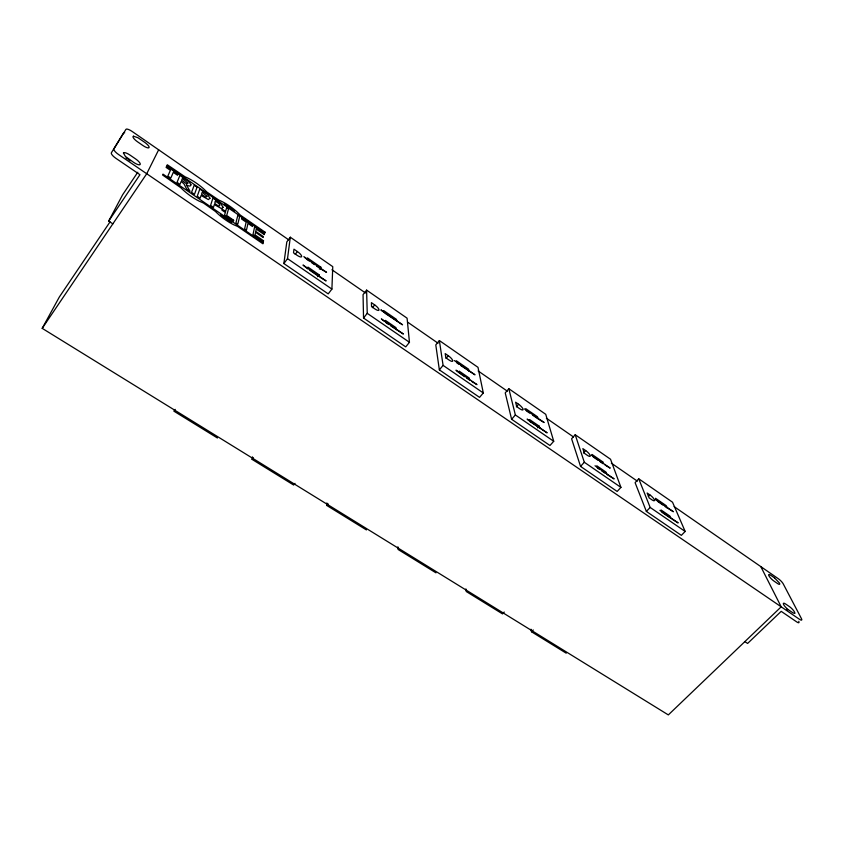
<?xml version="1.0" encoding="UTF-8"?>
<svg xmlns="http://www.w3.org/2000/svg" width="844" height="844" viewBox="0 0 844 844"><rect width="100%" height="100%" fill="white"/><g stroke="black" fill="none" stroke-linecap="round" stroke-linejoin="round"><path stroke-width="1.27" d="M366.423 529.927L326.765 505.461L326.85 502.94M331.903 289.091L332.768 266.651L290.304 237.217L286.802 241.943L283.869 263.55L328.221 293.881L331.903 289.091L287.519 258.644L290.304 237.217M303.819 256.66L326.565 272.348L320.741 268.951L320.857 267.189L307.395 257.895L307.237 259.625L309.315 261.06M319.939 277.18L326.132 280.936L303.007 265.037L307.796 268.909L307.954 267.115L319.032 274.733L318.916 276.547L309.822 270.302M294.989 483.369L293.638 485.026L252.113 459.41L252.483 456.878M158.651 149.81L146.729 173.737L42.2 328.348L668.332 714.91L781.196 606.815L760.803 566.598M112.843 223.86L108.676 221.107L122.591 194.827L137.794 172.239M42.2 328.348L59.291 297.077L110.068 221.814M108.676 221.107L139.956 174.697L115.997 158.387A6.836 2.026 34.6 0 1 111.376 152.775L123.498 133.067A6.499 1.825 34.9 0 1 124.69 132.782M175.193 409.382L173.875 411.144L217.414 437.994M283.869 263.55L287.519 258.644M295.221 254.392L297.362 251.523L293.955 249.17L293.512 252.831L296.951 255.204A5.581 1.604 37.5 0 0 301.677 256.481A5.581 1.604 37.5 0 0 297.362 251.523M319.391 269.109L320.857 267.189M317.544 276.684L319.032 274.733M366.602 290.114L363.057 294.651L363.532 318.03L405.732 346.884L409.456 342.295L407.082 318.177L366.602 290.114L367.235 313.335L363.532 318.03M252.113 459.41L253.453 457.712M372.478 307.627L374.641 304.884L371.402 302.637L371.539 306.604L374.81 308.862A5.391 1.551 38.7 0 0 379.04 309.843A5.391 1.551 38.7 0 0 374.641 304.884M439.365 340.554L435.789 344.911L439.355 369.872L479.561 397.366L483.306 392.966L477.999 367.34L439.365 340.554L443.089 365.378L483.306 392.966M446.107 358.362L448.301 355.735L445.199 353.594L445.864 357.824L448.987 359.977A5.233 1.488 39.9 0 0 452.743 360.683A5.233 1.488 39.9 0 0 448.301 355.735M326.765 505.461L328.116 503.836M439.355 369.872L443.089 365.378M508.827 388.715L505.229 392.893L511.612 419.278L549.961 445.495L553.727 441.285L545.741 414.309L508.827 388.715L515.367 414.963L553.727 441.285M516.37 406.776L518.564 404.244L515.61 402.208L516.75 406.681L519.725 408.728A5.106 1.414 41 0 0 523.069 409.192A5.106 1.414 41 0 0 518.564 404.244M511.612 419.278L515.367 414.963M537.691 427.887L539.221 426.167L529.621 419.573L530.211 421.747L547.144 432.856L527.131 419.099L530.211 421.747M575.218 434.744L571.599 438.764L580.545 466.405L617.154 491.44L620.941 487.389L610.529 459.231L575.218 434.744L584.322 462.269L620.941 487.389M583.468 453.006L585.683 450.58A5.011 1.35 41.9 0 1 590.22 455.507A5.011 1.35 41.9 0 1 587.266 455.275L584.428 453.323L582.856 448.628L585.683 450.58M580.545 466.405L584.322 462.269M504.237 612.048L502.518 613.894L466.247 591.517L465.888 588.922M638.729 478.78L635.099 482.652L646.367 511.422L681.361 535.349L685.17 531.456L672.531 502.222L638.729 478.78L650.165 507.444L685.17 531.456M648.361 496.43L649.848 494.879A4.927 1.277 42.8 0 1 654.416 499.796A4.927 1.277 42.8 0 1 651.832 499.764L649.11 497.897L647.148 493.012L649.848 494.879M566.24 653.203L531.498 631.766L533.218 629.962M646.367 511.422L650.165 507.444M384.843 313.177L402.556 324.803L380.897 309.853L382.807 311.573M460.813 365.589L475.003 374.81L454.346 360.546M539.084 419.5L544.148 422.527L524.43 408.918M605.095 465.055L610.212 468.125L591.359 455.116M665.061 506.516L673.396 511.728L655.355 499.279M390.825 325.963L403.379 334.034L381.361 318.905L383.872 320.963M471.754 381.425L476.966 384.621L455.992 370.199L459.59 373.217L459.22 371.149L469.275 378.07L469.675 380.148L466.648 378.07M671.908 519.049L678.186 522.932L659.913 510.367M435.979 572.844L398.062 549.455L397.914 546.828M744.851 641.619L747.605 643.444L781.196 611.341L796.694 621.891A5.391 1.319 44.7 0 0 798.74 621.321M128.404 159.537L130.25 160.803M595.031 465.772L614.147 478.917L606.825 474.402L606.003 472.112L596.835 465.804L597.626 468.082L599.673 469.486M388.715 324.518L385.539 322.334L385.423 320.393L395.973 327.641L396.121 329.603M460.592 373.913L464.633 376.688M601.719 470.889L604.779 472.999M669.883 517.731L662.065 512.361L661.084 509.998L669.851 516.022L670.853 518.406M367.235 313.335L409.456 342.295M288.606 239.759L132.223 131.516A6.509 1.804 35 0 0 125.935 129.364L113.929 148.903A6.847 2.004 34.7 0 0 118.561 154.515L799.458 619.285A5.391 1.308 44.7 0 0 801.494 618.715L783.253 583.911A5.138 1.213 44.1 0 0 778.326 578.731L674.156 506.632M331.924 269.753L365.505 292.984M407.736 322.218L438.068 343.213M478.137 370.949L507.371 391.183M546.363 418.17L573.435 436.918M611.341 463.145L637.336 481.143M603.27 462.217L592.098 454.494L592.868 456.709M311.394 262.495L314.517 264.647M316.595 266.082L320.741 268.951M458.767 364.186L456.72 362.772L456.372 360.768L468.61 369.218L469 371.244M529.547 413.011L526.35 410.806L525.78 408.696L537.47 416.767L538.071 418.898L532.743 415.227M593.881 457.406L597.963 460.223M600 461.626L603.049 463.736M657.55 501.336L662.909 505.039M304.673 257.399L307.237 259.625M667.203 508.004L666.232 505.683L655.535 498.298L656.474 500.597M539.221 426.167L539.833 428.362M530.971 629.213L531.498 631.766M396.638 321.311L396.49 319.412L383.661 310.56L383.767 312.438M786.619 609.157A5.37 1.319 44.6 0 1 787.61 609.895M125.999 157.976A6.773 2.004 34.8 0 1 127.476 158.904M206.928 196.283C206.042 198.54 202.824 194.69 201.516 194.268L202.222 192.242L206.928 196.283M187.864 183.053C186.545 185.258 183.253 180.669 181.618 180.321L182.336 178.559L187.864 183.053M190.913 184.699L190.638 185.733L189.394 186.049A4.958 1.435 35.7 0 1 187.231 185.269L186.302 184.752L190.079 191.303L186.587 188.908L183.95 183.813L181.175 181.428L179.972 184.372L177.04 182.357L179.93 175.404L189.246 182.061L190.913 184.699M123.435 152.986L125.376 156.404L133.679 162.396A6.763 1.983 34.9 0 0 140.199 164.464A6.763 1.983 34.9 0 0 135.578 158.904L130.018 155.085A6.784 1.983 34.8 0 0 123.435 152.986M223.038 207.286L221.518 208.595L214.334 204.586L213.469 207.36L210.589 205.387L212.91 198.129L220.769 203.668L223.038 207.286M209.945 198.277L208.352 199.553L201.094 195.481L200.144 198.213L197.243 196.219L199.785 189.088L207.708 194.679L209.945 198.277M263.106 242.777L262.927 243.789L237.618 226.435L233.493 224.662A22.113 6.446 36.4 0 1 215.41 211.433L203.446 203.014L199.173 201.146A22.514 6.53 35.8 0 1 180.764 187.684L162.597 175.014L162.998 174.128L263.106 242.777M263.528 240.751L263.349 241.669L253.01 234.579L254.614 226.93L264.467 233.725L264.299 234.621L256.238 229.072L255.764 231.404L263.349 236.615L263.18 237.523L255.574 232.3L255.036 234.917L263.528 240.751M265.069 232.184L264.889 233.144L166.901 165.614L167.291 164.759L185.121 176.85A22.471 6.499 35.8 0 1 203.499 188.718L207.086 192.2L218.86 200.112A22.071 6.414 36.4 0 1 236.816 211.696L240.392 215.167L265.069 232.184M252.715 225.633L252.525 226.519L247.978 223.386L246.469 230.085L244.623 228.819L246.163 222.13L241.616 219.007L241.827 218.132L252.715 225.633M239.643 216.623L237.786 224.135L235.93 222.858L237.818 215.368L239.643 216.623M233.63 220.221L233.398 221.117L224.578 215.072L226.656 207.677L228.502 208.943L226.698 215.463L233.63 220.221M224.778 210.926L224.515 211.865L221.909 210.082L222.183 209.143L224.778 210.926M215.357 201.294L214.724 203.341C220.843 208.89 221.845 204.259 215.357 201.294M197.063 187.21L194.479 194.32L191.567 192.327L194.204 185.237L197.063 187.21M178.052 174.117L177.567 175.267L173.305 172.345L170.804 178.084L167.85 176.058L170.393 170.34L166.11 167.386L166.627 166.247L178.052 174.117M794.795 613.177L793.328 613.071L788.802 610.054A5.38 1.308 44.5 0 1 783.633 604.578A5.38 1.308 44.5 0 1 785.732 604.082L789.351 606.551A5.37 1.298 44.6 0 1 794.499 612.005L794.795 613.177M133.479 136.211L133.057 136.496A6.499 1.815 35.1 0 0 137.519 141.792L142.879 145.495A6.488 1.815 35.2 0 0 149.082 147.573A6.488 1.815 35.2 0 0 144.63 142.288L137.899 137.709L133.479 136.211M231.604 222.32L220.938 215.009L231.604 222.32M225.527 204.681L224.135 203.953L234.537 211.127L225.527 204.681M774.518 577.866L771.005 575.439A5.17 1.224 44.1 0 0 768.905 575.787A5.17 1.224 44.1 0 0 773.874 581.01L777.398 583.447A5.159 1.224 44.1 0 0 779.466 583.067L774.518 577.866"/></g></svg>
